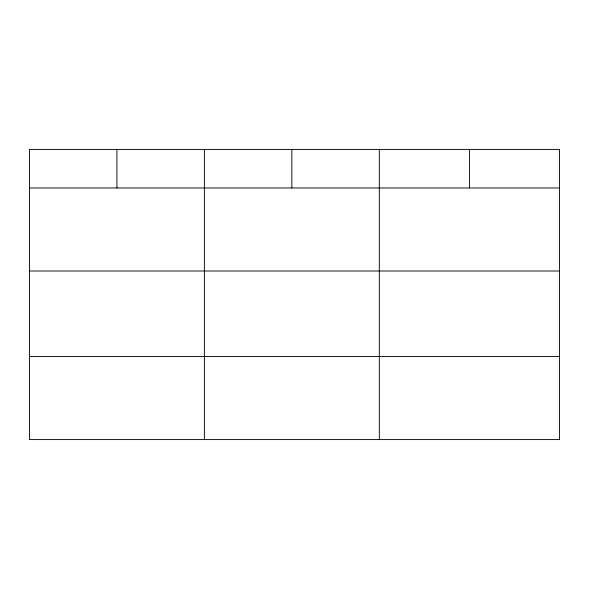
<?xml version="1.0" encoding="UTF-8"?>
<svg xmlns="http://www.w3.org/2000/svg" width="589" height="589" viewBox="0 0 589 589"><rect width="100%" height="100%" fill="white"/><g stroke="black" fill="none" stroke-linecap="round" stroke-linejoin="round"><path stroke-width="0.88" d="M29.45 187.972L559.55 187.972M29.45 270.999L559.55 270.999M29.45 356.544L559.55 356.544M469.433 149.422L469.433 187.972M379.316 149.422L379.316 439.578M291.849 149.422L291.849 187.972M204.383 149.422L204.383 439.578M116.916 149.422L116.916 187.972M559.55 149.422L29.45 149.422L29.45 439.578L559.55 439.578L559.55 149.422"/></g></svg>
